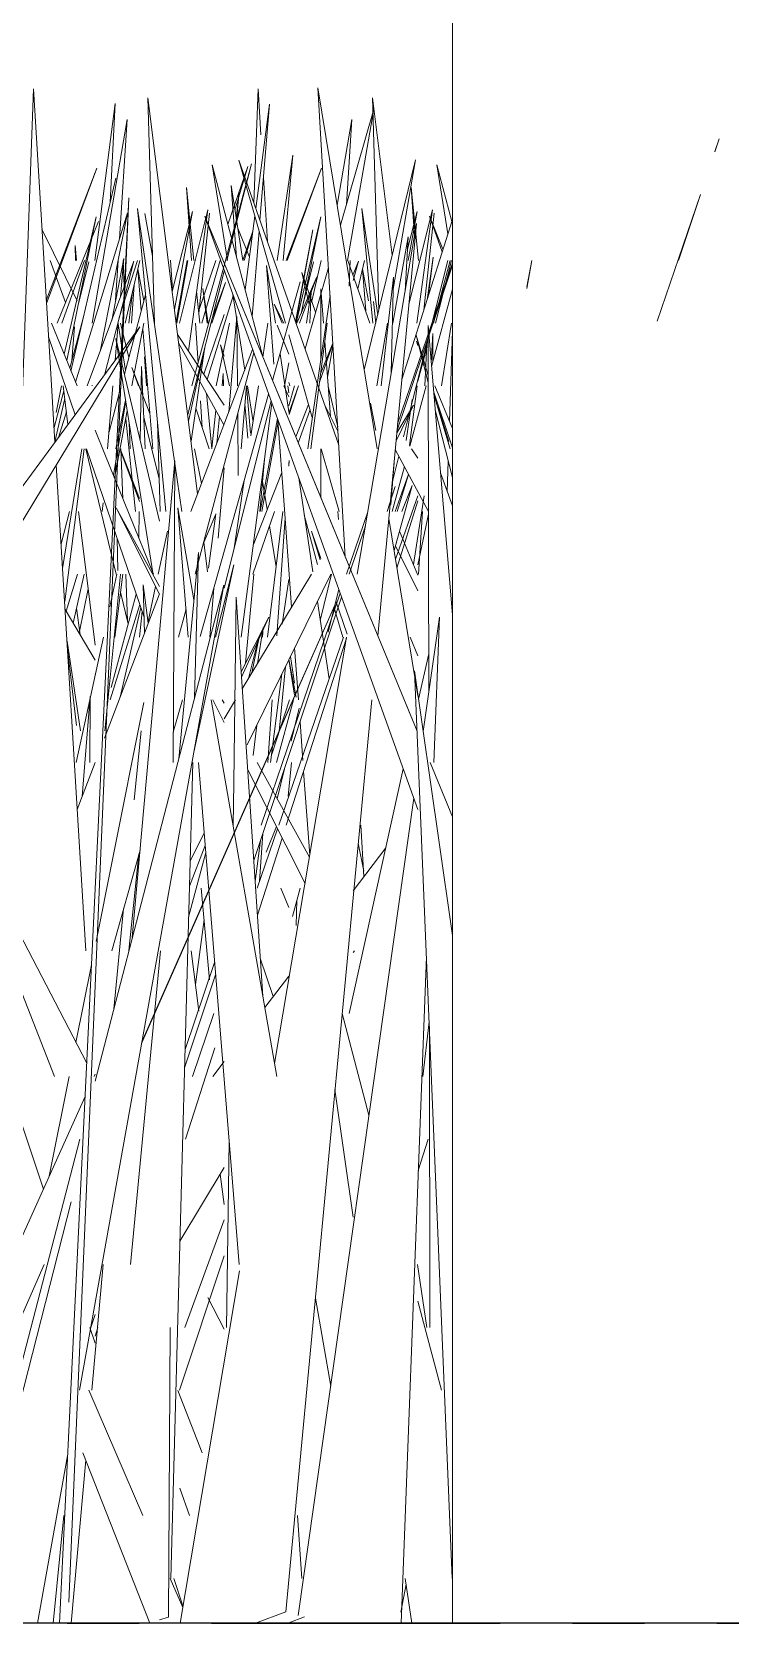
# Model space of a CAD drawing. Header units: millimetres. Extents: x -10020 to 20888, y -4665 to 12339.
# Drawn here: x 3052.7 to 3083.4, y 3047.8 to 3117.9 of the extents above; entities that cross this region are included whole.
import ezdxf

# ---------------------------------------------------------------- set-up
doc = ezdxf.new("R2010")
doc.units = ezdxf.units.MM
doc.linetypes.add('Grid Line 1_2_', pattern=[22.225, 12.7, -3.175, 3.175, -3.175])
doc.layers.add('A-FLOR-HRAL', color=11, linetype='Continuous', lineweight=9)
doc.layers.add('G-IMPT', color=8, linetype='Continuous', lineweight=9)

# ---------------------------------------------------------------- blocks, each defined once
blk = doc.blocks.new('Railing - 2_ x 1_2_-V9-West')
at = {"layer": 'A-FLOR-HRAL'}
blk.add_line((3071.198, 3048), (3071.198, 3933.825), dxfattribs=at)
blk = doc.blocks.new('Railing - Railing-408075-West')
blk.add_blockref('Railing - 2_ x 1_2_-V9-West', (0, 0))
blk = doc.blocks.new('Grass Array - 25_dwg-V37-West')
at = {"layer": 'G-IMPT'}
for p, q in [((3056.777, 3106.777), (3056.966, 3110.659)), ((3056.849, 3107.901), (3056.966, 3110.659)), ((3064.303, 3105.197), (3065.064, 3109.254)), ((3064.321, 3105.148), (3065.064, 3109.254)), ((3054.753, 3105.994), (3055.209, 3107.84)), ((3054.761, 3106.031), (3055.209, 3107.84)), ((3070.33, 3105.236), (3071.198, 3107.789)), ((3070.348, 3105.142), (3071.198, 3107.689)), ((3063.82, 3102.383), (3064.003, 3103.394))]:
    blk.add_line(p, q, dxfattribs=at)
blk = doc.blocks.new('Grass Array - 25_dwg-V38-West')
at = {"layer": 'G-IMPT'}
for p, q in [((3052.137, 3097.754), (3052.775, 3115.453)), ((3053.508, 3103.416), (3052.775, 3115.453)), ((3057.809, 3115.046), (3059.998, 3097.643)), ((3057.809, 3115.046), (3058.099, 3105.142)), ((3058.099, 3105.142), (3057.809, 3115.046)), ((3065.284, 3115.485), (3067.895, 3099.624)), ((3065.284, 3115.485), (3065.988, 3103.455)), ((3063.154, 3114.772), (3062.553, 3110.189)), ((3063.154, 3114.772), (3062.737, 3109.664)), ((3066.278, 3109.448), (3067.739, 3114.546)), ((3066.594, 3107.901), (3067.739, 3114.546)), ((3055.357, 3105.142), (3056.9, 3114.101)), ((3056.564, 3108.853), (3056.9, 3114.101)), ((3059.748, 3102.383), (3062.363, 3112.144)), ((3062.861, 3103.659), (3060.637, 3112.109)), ((3061.307, 3107.901), (3060.637, 3112.109)), ((3061.283, 3107.901), (3062.363, 3112.144)), ((3063.855, 3105.142), (3061.809, 3112.309)), ((3066.203, 3099.781), (3061.809, 3112.309)), ((3063.496, 3107.901), (3064.188, 3112.525)), ((3063.756, 3107.901), (3064.188, 3112.525)), ((3067.325, 3103.091), (3069.579, 3112.331)), ((3068.602, 3106.641), (3069.579, 3112.331)), ((3053.342, 3106.148), (3055.567, 3111.966)), ((3053.35, 3106.011), (3055.567, 3111.966)), ((3054.956, 3105.36), (3056.404, 3111.512)), ((3054.337, 3048.921), (3056.966, 3110.659)), ((3056.414, 3099.29), (3056.966, 3110.659)), ((3059.722, 3107.901), (3059.513, 3111.113)), ((3059.823, 3107.901), (3059.513, 3111.113)), ((3061.464, 3111.201), (3061.712, 3108.026)), ((3061.464, 3111.201), (3061.978, 3107.901)), ((3061.978, 3107.901), (3061.464, 3111.201)), ((3054.627, 3102.549), (3056.913, 3109.991)), ((3055.706, 3103.894), (3056.913, 3109.991)), ((3058.997, 3098.979), (3057.345, 3110.185)), ((3058.594, 3096.865), (3057.345, 3110.185)), ((3058.879, 3106.537), (3059.765, 3110.061)), ((3058.979, 3105.745), (3059.765, 3110.061)), ((3059.199, 3105.142), (3060.45, 3110.12)), ((3059.592, 3103.925), (3060.45, 3110.12)), ((3060.047, 3105.582), (3060.516, 3109.979)), ((3054.125, 3103.785), (3055.541, 3109.82)), ((3054.24, 3103.501), (3055.541, 3109.82)), ((3060.309, 3109.842), (3069.684, 3083.759)), ((3060.309, 3109.842), (3064.763, 3099.047)), ((3069.646, 3087.21), (3060.309, 3109.842)), ((3062.509, 3109.858), (3062.084, 3106.613)), ((3064.303, 3105.197), (3065.064, 3109.254)), ((3064.321, 3105.148), (3065.064, 3109.254)), ((3067.748, 3098.44), (3069.623, 3109.533)), ((3067.916, 3091.404), (3069.623, 3109.533)), ((3068.977, 3102.668), (3071.198, 3109.697)), ((3062.422, 3109.195), (3061.979, 3107.901)), ((3061.979, 3107.901), (3062.422, 3109.195)), ((3062.41, 3109.104), (3062.038, 3107.901)), ((3062.699, 3109.194), (3062.392, 3105.44)), ((3068.578, 3105.142), (3069.259, 3108.938)), ((3069.116, 3106.531), (3069.259, 3108.938)), ((3054.753, 3105.994), (3055.209, 3107.84)), ((3054.761, 3106.031), (3055.209, 3107.84)), ((3055.145, 3102.383), (3057.185, 3107.873)), ((3055.898, 3102.861), (3057.185, 3107.873)), ((3056.217, 3105.269), (3056.749, 3107.981)), ((3056.391, 3106.156), (3056.503, 3107.901)), ((3056.547, 3105.387), (3057.356, 3107.901)), ((3056.607, 3106.32), (3056.749, 3107.981)), ((3056.804, 3105.142), (3057.452, 3107.901)), ((3067.567, 3105.142), (3066.608, 3107.901)), ((3069.465, 3101.782), (3070.998, 3107.901)), ((3070.083, 3106.168), (3070.361, 3108.04)), ((3070.151, 3106.384), (3070.361, 3108.04)), ((3057.516, 3105.69), (3057.364, 3107.525)), ((3057.63, 3106.121), (3057.366, 3107.534)), ((3059.559, 3101.13), (3061.163, 3107.427)), ((3063.416, 3105.142), (3063.032, 3107.682)), ((3063.35, 3103.337), (3063.032, 3107.682)), ((3064.366, 3105.142), (3065.231, 3107.176)), ((3064.474, 3105.142), (3065.231, 3107.176)), ((3065.181, 3105.622), (3064.583, 3107.365)), ((3064.907, 3105.968), (3064.583, 3107.365)), ((3064.719, 3104.011), (3065.746, 3107.591)), ((3068.061, 3102.383), (3068.615, 3107.171)), ((3068.51, 3102.947), (3068.615, 3107.171)), ((3068.792, 3100.712), (3071.198, 3107.789)), ((3069.184, 3101.655), (3071.198, 3107.689)), ((3060.09, 3105.142), (3059.954, 3106.544)), ((3064.51, 3106.958), (3063.287, 3102.622)), ((3064.787, 3105.142), (3064.992, 3106.556)), ((3064.935, 3105.142), (3064.992, 3106.556)), ((3065.414, 3103.576), (3065.41, 3106.659)), ((3065.527, 3105.142), (3065.41, 3106.659)), ((3070.281, 3103.244), (3071.198, 3106.641)), ((3056.776, 3102.905), (3057.701, 3106.387)), ((3061.554, 3106.343), (3060.416, 3102.671)), ((3062.073, 3103.085), (3061.545, 3106.403)), ((3063.788, 3105.142), (3063.368, 3105.98)), ((3063.711, 3105.142), (3063.368, 3105.98)), ((3064.839, 3099.624), (3065.818, 3106.357)), ((3067.829, 3105.142), (3067.733, 3106.1)), ((3053.574, 3105.142), (3054.694, 3102.383)), ((3054.958, 3105.36), (3054.376, 3103.166)), ((3054.958, 3105.36), (3054.428, 3103.037)), ((3056.368, 3103.498), (3056.507, 3105.142)), ((3056.819, 3103.067), (3056.506, 3105.122)), ((3056.972, 3103.642), (3056.598, 3105.142)), ((3057.107, 3102.383), (3057.627, 3105.142)), ((3060.015, 3103.381), (3059.901, 3105.142)), ((3061.163, 3105.521), (3060.265, 3102.901)), ((3060.265, 3102.901), (3061.163, 3105.521)), ((3061.37, 3101.241), (3061.724, 3105.435)), ((3061.75, 3102.383), (3061.724, 3105.435)), ((3062.861, 3103.657), (3063.083, 3105.142)), ((3064.98, 3099.624), (3065.691, 3105.142)), ((3067.87, 3102.383), (3068.344, 3105.142)), ((3070.129, 3105.047), (3071.198, 3092.326)), ((3070.129, 3105.047), (3070.148, 3094.911)), ((3070.723, 3102.383), (3071.159, 3105.142)), ((3045.859, 3085.829), (3057.459, 3104.98)), ((3050.235, 3095.172), (3057.459, 3104.98)), ((3053.44, 3104.543), (3054.61, 3101.111)), ((3058.027, 3094.172), (3056.4, 3104.473)), ((3058.322, 3096.443), (3056.4, 3104.473)), ((3058.02, 3099.624), (3057.581, 3104.901)), ((3059.117, 3104.647), (3061.163, 3101.535)), ((3065.039, 3100.997), (3064.003, 3104.625)), ((3065.843, 3101.043), (3065.588, 3104.344)), ((3070.133, 3102.851), (3069.603, 3104.62)), ((3070.134, 3102.538), (3069.603, 3104.62)), ((3069.684, 3104.165), (3069.622, 3104.348)), ((3069.684, 3104.198), (3069.622, 3104.348)), ((3070.267, 3103.406), (3070.344, 3104.692)), ((3070.334, 3103.443), (3070.344, 3104.692)), ((3071.071, 3100.827), (3071.198, 3104.805)), ((3057.754, 3102.383), (3057.658, 3103.658)), ((3059.162, 3104.286), (3061.154, 3100.674)), ((3060.306, 3104.063), (3059.596, 3100.841)), ((3059.701, 3096.865), (3062.415, 3103.982)), ((3060.318, 3104.111), (3059.706, 3099.964)), ((3059.891, 3094.106), (3062.467, 3103.838)), ((3061.163, 3103.7), (3061.004, 3104.197)), ((3061.405, 3102.383), (3061.004, 3104.197)), ((3064.003, 3101.252), (3063.619, 3103.797)), ((3065.942, 3104.233), (3065.357, 3102.55)), ((3065.94, 3104.272), (3065.404, 3102.913)), ((3065.404, 3102.913), (3065.94, 3104.272)), ((3065.71, 3102.768), (3065.947, 3104.145)), ((3069.99, 3102.383), (3070.071, 3104.203)), ((3053.508, 3103.416), (3053.722, 3099.906)), ((3057.401, 3102.383), (3057.104, 3103.194)), ((3057.892, 3101.167), (3057.104, 3103.194)), ((3057.474, 3099.988), (3057.522, 3103.234)), ((3057.696, 3099.624), (3057.522, 3103.234)), ((3063.82, 3102.383), (3064.003, 3103.394)), ((3066.49, 3094.859), (3065.988, 3103.455)), ((3053.771, 3101.224), (3054.01, 3102.383)), ((3054.295, 3100.684), (3054.087, 3102.383)), ((3055.354, 3102.383), (3055.36, 3102.421)), ((3055.355, 3102.383), (3055.36, 3102.421)), ((3056.039, 3099.624), (3056.273, 3102.383)), ((3056.102, 3100.368), (3056.637, 3102.383)), ((3062.143, 3102.383), (3061.918, 3099.624)), ((3062.152, 3102.383), (3062.314, 3100.311)), ((3062.435, 3100.811), (3062.185, 3102.383)), ((3062.342, 3100.191), (3062.67, 3102.383)), ((3064.003, 3101.913), (3063.789, 3102.383)), ((3064.003, 3101.511), (3064.253, 3102.383)), ((3064.013, 3101.182), (3064.427, 3102.383)), ((3064.022, 3101.126), (3064.436, 3102.383)), ((3066.156, 3100.58), (3065.741, 3102.369)), ((3069.312, 3099.766), (3069.644, 3102.383)), ((3069.333, 3099.735), (3070.048, 3102.383)), ((3071.198, 3100.517), (3070.43, 3102.383)), ((3054.113, 3102.174), (3053.683, 3100.552)), ((3054.154, 3101.835), (3053.72, 3099.932)), ((3056.834, 3101.725), (3056.291, 3098.45)), ((3056.829, 3101.761), (3056.404, 3099.624)), ((3056.404, 3099.624), (3056.829, 3101.761)), ((3063.119, 3102.024), (3060.113, 3091.364)), ((3060.2, 3100.546), (3060.123, 3101.726)), ((3060.623, 3099.624), (3060.387, 3102.065)), ((3061.163, 3093.495), (3063.223, 3101.735)), ((3061.911, 3091.347), (3063.264, 3101.621)), ((3062.078, 3101.593), (3062.203, 3100.087)), ((3064.875, 3101.572), (3064.311, 3100.142)), ((3064.311, 3100.142), (3064.875, 3101.572)), ((3066.166, 3100.398), (3065.567, 3101.594)), ((3067.835, 3100.427), (3067.593, 3101.629)), ((3068.723, 3099.974), (3069.491, 3101.542)), ((3068.756, 3100.325), (3069.491, 3101.542)), ((3069.184, 3101.655), (3068.762, 3100.391)), ((3069.465, 3101.782), (3069.055, 3100.148)), ((3069.164, 3099.986), (3069.431, 3101.782)), ((3071.198, 3099.67), (3070.376, 3102.11)), ((3071.101, 3099.624), (3070.384, 3102.015)), ((3053.881, 3100.122), (3054.226, 3101.247)), ((3056.342, 3098.324), (3056.902, 3101.296)), ((3057.269, 3096.865), (3056.834, 3100.938)), ((3058.299, 3098.31), (3057.63, 3100.999)), ((3059.919, 3101.41), (3060.498, 3099.624)), ((3061.783, 3098.448), (3061.76, 3101.168)), ((3062.82, 3096.865), (3063.535, 3100.809)), ((3063.048, 3098.504), (3063.506, 3100.947)), ((3063.801, 3097.165), (3063.53, 3100.882)), ((3064.939, 3101.347), (3064.424, 3099.867)), ((3071.198, 3098.365), (3070.441, 3101.332)), ((3071.042, 3099.938), (3070.574, 3101.445)), ((3055.484, 3100.437), (3055.91, 3099.388)), ((3058.342, 3096.865), (3058.227, 3100.78)), ((3058.342, 3096.865), (3058.227, 3100.78)), ((3054.06, 3094.358), (3054.909, 3099.624)), ((3054.158, 3092.915), (3055.006, 3099.624)), ((3056.416, 3094.106), (3055.077, 3099.624)), ((3055.116, 3099.624), (3057.642, 3092.216)), ((3058.054, 3094.106), (3055.91, 3099.388)), ((3057.435, 3097.301), (3056.576, 3099.624)), ((3057.436, 3097.433), (3056.583, 3099.624)), ((3056.705, 3097.429), (3056.619, 3099.624)), ((3059.863, 3099.624), (3060.173, 3098.102)), ((3065.421, 3097.451), (3065.418, 3099.624)), ((3065.431, 3099.624), (3066.218, 3096.865)), ((3070.15, 3096.865), (3068.687, 3099.591)), ((3069.684, 3099.213), (3069.407, 3099.624)), ((3053.783, 3098.911), (3055.084, 3077.552)), ((3056.414, 3099.29), (3053.923, 3048)), ((3058.172, 3089.888), (3058.993, 3099.098)), ((3058.92, 3085.829), (3058.993, 3099.098)), ((3058.997, 3098.979), (3059.308, 3096.865)), ((3060.901, 3095.693), (3061.163, 3098.792)), ((3062.726, 3096.865), (3062.938, 3099.145)), ((3064.003, 3098.964), (3064.021, 3099.111)), ((3064.003, 3098.856), (3064.021, 3099.111)), ((3069.646, 3087.21), (3064.763, 3099.047)), ((3068.492, 3097.172), (3068.634, 3099.026)), ((3068.843, 3099.301), (3068.549, 3098.129)), ((3068.558, 3096.865), (3069.091, 3098.838)), ((3070.972, 3097.741), (3071.015, 3099.084)), ((3061.603, 3095.258), (3062.048, 3098.226)), ((3063.697, 3098.587), (3062.447, 3095.419)), ((3062.447, 3095.419), (3063.697, 3098.587)), ((3063.048, 3098.504), (3062.74, 3096.865)), ((3062.85, 3098.201), (3063.05, 3096.946)), ((3065.065, 3094.215), (3064.442, 3098.342)), ((3067.748, 3098.44), (3067.016, 3094.106)), ((3068.632, 3095.149), (3069.427, 3098.013)), ((3068.68, 3096.865), (3069.269, 3098.506)), ((3068.765, 3096.865), (3069.275, 3098.496)), ((3068.971, 3096.865), (3069.427, 3098.013)), ((3071.198, 3097.116), (3070.674, 3098.562)), ((3068.33, 3096.865), (3068.683, 3097.963)), ((3068.693, 3094.776), (3069.684, 3097.549)), ((3068.759, 3094.378), (3069.684, 3097.333)), ((3069.959, 3097.552), (3069.483, 3094.542)), ((3053.994, 3095.442), (3054.359, 3096.865)), ((3055.02, 3094.771), (3054.764, 3096.865)), ((3055.836, 3097.241), (3055.804, 3096.865)), ((3058.322, 3093.23), (3056.412, 3097.029)), ((3058.322, 3093.575), (3056.412, 3097.029)), ((3057.411, 3095.691), (3057.428, 3096.865)), ((3059.126, 3097.03), (3059.832, 3092.976)), ((3059.126, 3097.03), (3059.586, 3091.347)), ((3060.268, 3095.496), (3060.785, 3096.714)), ((3060.478, 3094.376), (3060.792, 3096.764)), ((3063.381, 3096.865), (3062.422, 3094.106)), ((3063.072, 3091.347), (3063.746, 3096.865)), ((3063.476, 3091.397), (3063.843, 3096.593)), ((3063.801, 3097.165), (3064.13, 3092.668)), ((3065.261, 3094.54), (3064.687, 3096.721)), ((3066.193, 3096.517), (3066.166, 3096.865)), ((3066.547, 3094.106), (3067.479, 3096.85)), ((3069.684, 3094.527), (3070.144, 3096.749)), ((3069.713, 3094.106), (3069.878, 3096.865)), ((3058.265, 3094.106), (3058.675, 3096.007)), ((3063.163, 3096.236), (3063.449, 3094.434)), ((3065.42, 3094.803), (3065.005, 3096.003)), ((3065.379, 3094.736), (3065.005, 3096.003)), ((3067.376, 3096.239), (3066.664, 3094.106)), ((3068.401, 3096.553), (3069.684, 3088.761)), ((3069.684, 3094.068), (3068.868, 3095.999)), ((3056.485, 3094.271), (3056.457, 3095.691)), ((3060.265, 3095.518), (3060.428, 3094.219)), ((3068.691, 3095.362), (3069.684, 3093.382)), ((3055.02, 3094.771), (3055.484, 3090.987)), ((3059.166, 3085.991), (3060.031, 3095.058)), ((3059.819, 3086.208), (3061.587, 3094.526)), ((3059.859, 3088.657), (3060.031, 3095.058)), ((3060.775, 3091.347), (3061.587, 3094.526)), ((3070.159, 3088.917), (3070.148, 3094.911)), ((3054.213, 3092.48), (3054.716, 3094.106)), ((3054.523, 3091.956), (3055, 3094.106)), ((3055.916, 3087.227), (3056.61, 3094.106)), ((3056.141, 3092.681), (3056.449, 3094.106)), ((3056.359, 3091.347), (3056.707, 3094.106)), ((3056.918, 3092.037), (3056.836, 3094.106)), ((3062.106, 3090.205), (3062.469, 3094.106)), ((3062.175, 3086.611), (3065.848, 3094.106)), ((3064.003, 3093.874), (3063.718, 3091.917)), ((3063.862, 3092.223), (3064.999, 3094.106)), ((3065.389, 3092.069), (3065.883, 3094.106)), ((3054.808, 3091.583), (3055.181, 3093.462)), ((3055.484, 3071.829), (3061.152, 3093.632)), ((3058.322, 3093.249), (3055.903, 3086.904)), ((3057.296, 3093.232), (3056.194, 3089.123)), ((3056.945, 3091.924), (3056.607, 3093.317)), ((3057.828, 3091.952), (3057.607, 3093.644)), ((3057.659, 3091.509), (3057.607, 3093.644)), ((3057.818, 3092.028), (3058.15, 3093.572)), ((3059.658, 3085.308), (3061.152, 3093.632)), ((3060.533, 3091.347), (3060.715, 3093.5)), ((3061.583, 3084.942), (3061.689, 3093.094)), ((3062.863, 3075.562), (3061.689, 3093.094)), ((3066.327, 3093.097), (3062.464, 3081.522)), ((3062.796, 3083.07), (3066.264, 3093.274)), ((3066.201, 3093.45), (3065.738, 3091.557)), ((3054.17, 3092.553), (3055.484, 3090.327)), ((3054.67, 3092.62), (3054.826, 3091.441)), ((3056.149, 3088.588), (3057.453, 3092.77)), ((3056.588, 3088.701), (3057.496, 3092.643)), ((3057.437, 3091.347), (3057.554, 3092.474)), ((3057.534, 3073.478), (3066.026, 3092.752)), ((3059.161, 3091.347), (3059.486, 3092.577)), ((3062.514, 3084.798), (3066.026, 3092.752)), ((3065.775, 3089.511), (3065.262, 3092.911)), ((3066.381, 3091.347), (3066.001, 3092.632)), ((3066.571, 3091.476), (3066.071, 3092.921)), ((3061.908, 3089.815), (3063.127, 3092.217)), ((3061.924, 3089.576), (3063.127, 3092.217)), ((3063.862, 3092.223), (3061.958, 3089.072)), ((3062.632, 3090.189), (3062.871, 3091.768)), ((3062.852, 3091.347), (3062.871, 3091.768)), ((3069.916, 3087.198), (3070.626, 3092.22)), ((3070.382, 3085.829), (3070.626, 3092.22)), ((3054.84, 3087.216), (3054.255, 3091.162)), ((3054.936, 3087.109), (3055.853, 3091.347)), ((3062.234, 3089.528), (3062.691, 3091.347)), ((3062.385, 3089.779), (3062.709, 3091.347)), ((3066.55, 3091.347), (3063.38, 3072.592)), ((3063.897, 3083.07), (3066.542, 3091.3)), ((3065.614, 3089.043), (3066.407, 3091.347)), ((3069.684, 3090.523), (3069.347, 3091.347)), ((3054.669, 3087.464), (3054.283, 3090.693)), ((3064.26, 3088.79), (3064.011, 3090.356)), ((3064.336, 3088.699), (3064.012, 3090.36)), ((3064.077, 3090.491), (3064.263, 3089.317)), ((3064.262, 3090.869), (3064.428, 3088.588)), ((3070.156, 3090.606), (3069.714, 3088.609)), ((3058.172, 3089.888), (3057.125, 3078.14)), ((3063.2, 3085.829), (3063.704, 3089.73)), ((3063.864, 3090.057), (3063.58, 3087.192)), ((3070.599, 3082.417), (3069.536, 3089.857)), ((3071.195, 3049.962), (3069.536, 3089.857)), ((3065.614, 3089.043), (3063.56, 3083.07)), ((3054.923, 3084.335), (3055.277, 3088.727)), ((3055.25, 3085.829), (3055.277, 3088.727)), ((3056.24, 3081.494), (3057.635, 3088.465)), ((3059.33, 3088.588), (3058.928, 3087.162)), ((3060.596, 3088.588), (3063.477, 3072.034)), ((3060.884, 3088.139), (3060.658, 3088.588)), ((3061.163, 3088.441), (3061.081, 3088.588)), ((3061.666, 3088.588), (3061.163, 3087.756)), ((3063.277, 3088.588), (3063.082, 3085.829)), ((3063.26, 3086.197), (3064.029, 3088.588)), ((3064.205, 3088.588), (3063.464, 3085.829)), ((3063.875, 3048.487), (3067.651, 3088.588)), ((3064.105, 3086.771), (3064.456, 3088.217)), ((3060.884, 3088.139), (3061.163, 3087.584)), ((3062.435, 3086.141), (3062.598, 3087.474)), ((3064.499, 3087.62), (3064.624, 3085.913)), ((3054.936, 3087.109), (3054.66, 3085.829)), ((3057.213, 3084.185), (3057.512, 3087.219)), ((3047.028, 3085.558), (3053.216, 3067.078)), ((3053.706, 3072.034), (3048.336, 3085.724)), ((3055.493, 3085.829), (3054.706, 3083.764)), ((3059.783, 3085.829), (3058.82, 3049.962)), ((3061.817, 3063.757), (3060.032, 3085.829)), ((3062.195, 3085.532), (3064.719, 3080.515)), ((3064.913, 3081.663), (3062.608, 3085.829)), ((3063.49, 3084.234), (3063.811, 3085.558)), ((3063.971, 3084.353), (3064.125, 3085.829)), ((3064.659, 3085.441), (3064.928, 3081.753)), ((3069.038, 3085.554), (3066.658, 3074.793)), ((3071.198, 3083.448), (3070.216, 3085.829)), ((3071.198, 3083.448), (3070.216, 3085.829)), ((3059.658, 3085.308), (3054.799, 3058.239)), ((3062.514, 3084.798), (3057.548, 3073.552)), ((3061.583, 3084.942), (3061.559, 3083.07)), ((3069.501, 3084.266), (3064.421, 3048.331)), ((3059.666, 3081.49), (3060.281, 3082.745)), ((3063.509, 3082.921), (3062.611, 3080.311)), ((3062.862, 3082.716), (3062.713, 3080.609)), ((3063.464, 3083.01), (3063.016, 3081.883)), ((3067.312, 3080.813), (3067.18, 3083.07)), ((3057.468, 3081.984), (3056.218, 3077.552)), ((3059.6, 3079.034), (3060.352, 3081.874)), ((3059.637, 3080.394), (3060.326, 3082.188)), ((3062.526, 3080.597), (3062.759, 3082.406)), ((3062.625, 3079.113), (3063.716, 3082.508)), ((3066.843, 3080.194), (3068.269, 3082.077)), ((3067.298, 3081.056), (3067.058, 3082.287)), ((3070.599, 3082.417), (3071.198, 3078.225)), ((3056.24, 3081.494), (3055.534, 3077.965)), ((3056.976, 3077.567), (3057.418, 3081.807)), ((3060.525, 3076.279), (3060.147, 3080.311)), ((3064.003, 3079.453), (3063.654, 3080.311)), ((3064.163, 3079.059), (3064.51, 3080.311)), ((3064.324, 3078.662), (3064.364, 3079.784)), ((3051.756, 3079.112), (3055.118, 3072.612)), ((3056.305, 3074.988), (3056.742, 3079.41)), ((3059.901, 3076.068), (3060.277, 3078.925)), ((3057.045, 3063.757), (3058.361, 3077.552)), ((3059.444, 3073.211), (3060.743, 3077.033)), ((3059.707, 3077.552), (3060.053, 3074.897)), ((3062.751, 3077.228), (3063.324, 3075.547)), ((3066.889, 3077.552), (3066.843, 3077.476)), ((3068.942, 3048), (3070.058, 3077.306)), ((3055.328, 3076.933), (3054.646, 3073.524)), ((3060.787, 3076.497), (3059.423, 3072.411)), ((3062.951, 3075.055), (3064.003, 3076.444)), ((3060.713, 3074.793), (3059.764, 3072.034)), ((3067.53, 3070.323), (3066.352, 3074.793)), ((3069.894, 3072.034), (3070.178, 3074.428)), ((3070.21, 3060.998), (3070.186, 3074.23)), ((3059.463, 3069.275), (3060.754, 3073.291)), ((3054.348, 3072.034), (3053.469, 3067.641)), ((3055.444, 3072.034), (3055.484, 3072.124)), ((3060.663, 3072.034), (3061.163, 3072.693)), ((3066.037, 3071.45), (3066.843, 3065.847)), ((3051.723, 3063.757), (3055.047, 3071.152)), ((3050.517, 3052.721), (3054.82, 3069.275)), ((3069.699, 3067.889), (3070.135, 3069.275)), ((3061.378, 3069.183), (3061.272, 3060.998)), ((3061.163, 3068.028), (3059.218, 3064.794)), ((3060.988, 3067.737), (3061.163, 3066.395)), ((3049.649, 3047.779), (3054.434, 3066.516)), ((3059.436, 3060.998), (3061.163, 3065.721)), ((3046.309, 3048), (3053.251, 3063.757)), ((3055.843, 3063.757), (3055.351, 3058.239)), ((3059.206, 3058.239), (3061.163, 3064.141)), ((3070.08, 3060.998), (3069.663, 3063.757)), ((3061.839, 3063.477), (3059.224, 3048)), ((3060.448, 3062.307), (3061.163, 3060.925)), ((3065.174, 3062.284), (3065.847, 3058.418)), ((3055.293, 3060.998), (3055.484, 3061.561)), ((3070.713, 3058.239), (3069.684, 3062.148)), ((3055.252, 3060.998), (3055.484, 3060.304)), ((3055.613, 3060.998), (3055.484, 3060.612)), ((3058.714, 3048.258), (3058.784, 3060.998)), ((3057.594, 3052.721), (3055.212, 3058.239)), ((3060.199, 3055.48), (3059.124, 3058.222)), ((3054.279, 3055.345), (3052.961, 3048)), ((3054.953, 3055.48), (3057.9, 3048)), ((3055.077, 3055.165), (3054.438, 3048)), ((3059.22, 3053.933), (3059.638, 3052.721)), ((3053.642, 3048), (3054.108, 3052.721)), ((3064.577, 3049.962), (3064.393, 3052.721)), ((3059.339, 3048.68), (3058.785, 3049.962)), ((3058.947, 3049.962), (3059.351, 3048.755)), ((3069.165, 3049.714), (3068.926, 3048.483)), ((3069.129, 3049.962), (3069.411, 3048)), ((3058.714, 3048.258), (3058.322, 3048.14)), ((3063.875, 3048.487), (3062.539, 3048)), ((3064.691, 3048.267), (3064.003, 3048.012))]:
    blk.add_line(p, q, dxfattribs=at)
blk = doc.blocks.new('Grass Array - Grass Array-V40-West')
for name in ['Grass Array - 25_dwg-V38-West', 'Grass Array - 25_dwg-V37-West', 'Grass Array - 25_dwg-V37-West', 'Grass Array - 25_dwg-V37-West', 'Grass Array - 25_dwg-V37-West', 'Grass Array - 25_dwg-V37-West', 'Grass Array - 25_dwg-V37-West', 'Grass Array - 25_dwg-V37-West', 'Grass Array - 25_dwg-V37-West', 'Grass Array - 25_dwg-V37-West']:
    blk.add_blockref(name, (0, 0))
blk = doc.blocks.new('Grass Array - 25_dwg-V33-West')
at = {"layer": 'G-IMPT'}
for p, q in [((2655.018, 3112.678), (2655.211, 3113.255)), ((2655.018, 3112.688), (2655.211, 3113.255)), ((2652.485, 3105.236), (2654.379, 3110.808)), ((2653.424, 3107.901), (2654.377, 3110.757)), ((2638.932, 3106.777), (2638.987, 3107.901)), ((2646.748, 3106.741), (2646.965, 3107.901)), ((2646.75, 3106.665), (2646.974, 3107.901))]:
    blk.add_line(p, q, dxfattribs=at)
blk = doc.blocks.new('Grass Array - 25_dwg-V44-West')
at = {"layer": 'G-IMPT'}
for p, q in [((3062.473, 3110.418), (3062.654, 3115.453)), ((3062.778, 3113.419), (3062.654, 3115.453)), ((3067.689, 3115.046), (3068.557, 3108.141)), ((3067.689, 3115.046), (3067.962, 3105.703)), ((3067.962, 3105.703), (3067.689, 3115.046)), ((3055.473, 3107.901), (3056.363, 3114.807)), ((3056.157, 3110.461), (3056.363, 3114.807)), ((3066.131, 3110.339), (3066.779, 3114.101)), ((3066.54, 3110.361), (3066.779, 3114.101)), ((3061.329, 3109.478), (3062.197, 3112.037)), ((3061.634, 3110.109), (3062.197, 3112.037)), ((3071.173, 3109.616), (3070.516, 3112.109)), ((3071, 3109.07), (3070.516, 3112.109)), ((3063.063, 3108.733), (3062.892, 3111.555)), ((3063.892, 3107.901), (3065.447, 3111.966)), ((3063.933, 3107.901), (3065.447, 3111.966)), ((3061.696, 3109.711), (3061.827, 3110.942)), ((3061.709, 3109.628), (3061.827, 3110.942)), ((3069.53, 3108.986), (3069.392, 3111.113)), ((3069.703, 3107.901), (3069.392, 3111.113)), ((3058.013, 3108.089), (3057.68, 3109.971)), ((3067.914, 3105.506), (3067.224, 3110.185)), ((3067.697, 3105.142), (3067.224, 3110.185)), ((3069.227, 3108.402), (3069.644, 3110.061)), ((3069.251, 3107.901), (3069.644, 3110.061)), ((3069.288, 3105.98), (3070.329, 3110.12)), ((3069.639, 3105.142), (3070.329, 3110.12)), ((3069.941, 3105.721), (3070.395, 3109.979)), ((3054.698, 3106.123), (3053.151, 3109.276)), ((3053.822, 3105.142), (3055.64, 3109.615)), ((3061.757, 3109.322), (3062.272, 3108.051)), ((3064.323, 3105.142), (3065.42, 3109.82)), ((3064.543, 3105.558), (3065.42, 3109.82)), ((3070.188, 3109.842), (3070.75, 3108.279)), ((3070.188, 3109.842), (3070.786, 3108.393)), ((3070.786, 3108.393), (3070.188, 3109.842)), ((3054.633, 3107.901), (3054.609, 3108.563)), ((3054.674, 3107.901), (3054.609, 3108.563)), ((3054.192, 3106.054), (3053.516, 3107.901)), ((3054.031, 3105.142), (3055.023, 3107.901)), ((3056.725, 3107.901), (3056.767, 3106.75)), ((3058.804, 3107.901), (3058.804, 3107.92)), ((3058.898, 3106.611), (3058.804, 3107.92)), ((3059.047, 3105.203), (3059.543, 3107.901)), ((3059.083, 3105.142), (3059.563, 3107.901)), ((3060.065, 3105.748), (3060.795, 3107.901)), ((3060.184, 3105.142), (3060.989, 3107.901)), ((3064.633, 3105.994), (3065.088, 3107.84)), ((3064.64, 3106.031), (3065.088, 3107.84)), ((3065.013, 3106.113), (3065.434, 3107.901)), ((3066.843, 3107.014), (3067.064, 3107.873)), ((3066.843, 3107.279), (3067.064, 3107.873)), ((3067.04, 3106.66), (3067.331, 3107.901)), ((3070.366, 3105.142), (3071.106, 3107.901)), ((3070.46, 3105.142), (3071.162, 3107.901)), ((3067.395, 3105.69), (3067.243, 3107.525)), ((3067.51, 3106.121), (3067.245, 3107.534)), ((3057.128, 3106.522), (3056.977, 3105.142)), ((3056.977, 3105.142), (3057.128, 3106.522)), ((3057.201, 3106.835), (3057.091, 3105.142)), ((3060.423, 3105.142), (3060.224, 3106.67)), ((3060.465, 3105.142), (3060.224, 3106.67)), ((3060.619, 3105.142), (3061.224, 3106.931)), ((3060.622, 3105.302), (3061.224, 3106.931)), ((3060.817, 3102.383), (3061.391, 3105.142)), ((3063.489, 3105.053), (3064.003, 3103.788)), ((3054.465, 3103.502), (3054.586, 3104.977)), ((3069.684, 3102.594), (3070.063, 3104.008)), ((3061.074, 3102.383), (3061.124, 3102.932)), ((3061.135, 3102.383), (3061.124, 3102.932)), ((3064.003, 3102.084), (3063.966, 3102.383)), ((3064.003, 3102.536), (3064.055, 3102.383)), ((3060.62, 3099.65), (3060.799, 3101.318)), ((3060.844, 3099.863), (3060.952, 3101.041)), ((3056.987, 3100.762), (3057.028, 3099.624))]:
    blk.add_line(p, q, dxfattribs=at)
blk = doc.blocks.new('Grass Array - Grass Array-V49-West')
for name, p in [('Grass Array - 25_dwg-V44-West', (0, 0)), ('Grass Array - 25_dwg-V33-West', (427.724, 0)), ('Grass Array - 25_dwg-V33-West', (427.724, 0)), ('Grass Array - 25_dwg-V33-West', (427.724, 0))]:
    blk.add_blockref(name, p)

msp = doc.modelspace()

# ---------------------------------------------------------------- linework, layer by layer
msp.add_line((4710.823, 3048), (-7496.271, 3048))
at = {"linetype": 'Grid Line 1_2_'}
msp.add_line((-7496.271, 3048), (19186.713, 3048), dxfattribs=at)

# ---------------------------------------------------------------- block references
for name in ['Railing - Railing-408075-West', 'Grass Array - Grass Array-V49-West', 'Grass Array - Grass Array-V40-West']:
    msp.add_blockref(name, (0, 0))

doc.saveas('drawing.dxf')
